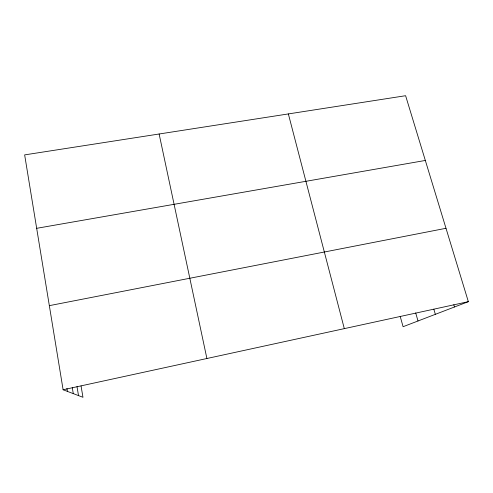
<?xml version="1.0" encoding="UTF-8"?>
<svg xmlns="http://www.w3.org/2000/svg" width="493" height="493" viewBox="0 0 493 493"><rect width="100%" height="100%" fill="white"/><g stroke="black" fill="none" stroke-linecap="round" stroke-linejoin="round"><path stroke-width="0.74" d="M81.049 385.951L82.972 397.29L63.11 389.766L24.65 154.888L405.61 95.71L468.35 301.667L403.089 326.711L400.193 316.383M63.11 389.766L468.35 301.667M49.337 305.654L445.999 228.29M36.673 228.314L425.336 160.453M453.813 304.791L454.472 306.991M433.84 309.185L435.344 314.337M415.698 312.919L418.002 320.986M288.356 113.926L344.311 328.628M159.128 133.997L206.9 358.503M76.994 386.58L78.516 395.602M72.268 387.572L73.278 393.617M66.912 388.367L67.412 391.393"/></g></svg>
